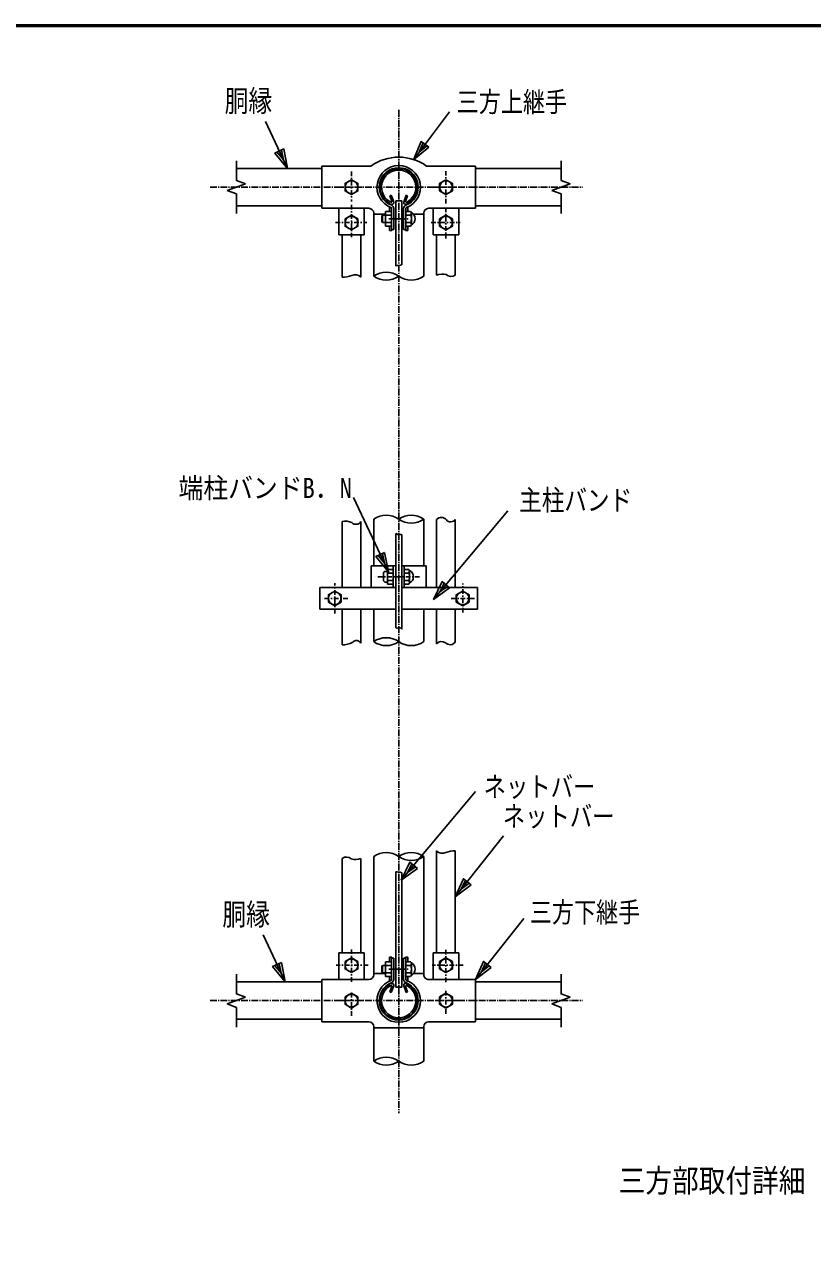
# Model space of a CAD drawing. Units: millimetres, scale not verified. Extents: x -4425 to 4425, y -3150 to 3150.
# Drawn here: x 1198 to 2912, y 226 to 2925 of the extents above; entities that cross this region are included whole.
import ezdxf
from ezdxf.enums import TextEntityAlignment as Align

# ---------------------------------------------------------------- set-up
doc = ezdxf.new("R2010")
doc.units = ezdxf.units.MM
doc.header["$LTSCALE"] = 20
doc.linetypes.add('USER1', pattern=[1.01, 0.5, -0.25, 0.01, -0.25])
doc.linetypes.add('USER2', pattern=[1.125, 0.75, -0.125, 0.125, -0.125])
for name, color, linetype, lineweight in [('0-1_1', 7, 'Continuous', 25), ('0-2_0', 7, 'Continuous', 25), ('0-3_CENTLN-L', 2, 'USER2', 25), ('0-7_WAKU', 7, 'Continuous', 25)]:
    doc.layers.add(name, color=color, linetype=linetype, lineweight=lineweight)
doc.styles.add('ＭＳ ゴシック', font='')
doc.styles.get('ＭＳ ゴシック').set_extended_font_data('MS Gothic')

# ---------------------------------------------------------------- blocks, each defined once
blk = doc.blocks.new('C11')
at = {"layer": '0-1_1', "color": 4}
blk.add_line((9441.3, 7557.39), (9376.87, 7694.22), dxfattribs=at)
blk.add_lwpolyline([(9430.11, 7614.02), (9441.3, 7557.39), (9404.77, 7602.09)], close=True, dxfattribs=at)
blk.add_lwpolyline([(9423.77, 7611.03), (9429.37, 7582.72), (9411.11, 7605.07)], dxfattribs=at)
blk = doc.blocks.new('C12')
at = {"layer": '0-1_1', "color": 4}
blk.add_line((9434.63, 6391.67), (9370.2, 6528.5), dxfattribs=at)
blk.add_lwpolyline([(9423.44, 6448.3), (9434.63, 6391.67), (9398.11, 6436.37)], close=True, dxfattribs=at)
blk.add_lwpolyline([(9417.11, 6445.32), (9422.7, 6417.01), (9404.44, 6439.36)], dxfattribs=at)
blk = doc.blocks.new('C13')
at = {"layer": '0-1_1', "color": 4}
blk.add_line((9806.99, 7582.85), (9911.2, 7721.64), dxfattribs=at)
blk.add_lwpolyline([(9851.81, 7619.22), (9806.99, 7582.85), (9829.42, 7636.03)], close=True, dxfattribs=at)
blk.add_lwpolyline([(9846.21, 7623.43), (9823.8, 7605.24), (9835.02, 7631.83)], dxfattribs=at)
blk = doc.blocks.new('C14')
at = {"layer": '0-1_1', "color": 4}
blk.add_line((9865.15, 6935.98), (10081.02, 7193.09), dxfattribs=at)
blk.add_lwpolyline([(9911.88, 6969.86), (9865.15, 6935.98), (9890.44, 6987.87)], close=True, dxfattribs=at)
blk.add_lwpolyline([(9906.52, 6974.37), (9883.15, 6957.42), (9895.8, 6983.37)], dxfattribs=at)
blk = doc.blocks.new('C15')
at = {"layer": '0-1_1', "color": 4}
blk.add_line((9928.44, 6638.88), (10068.65, 6816.03), dxfattribs=at)
blk.add_lwpolyline([(9974.17, 6674.11), (9928.44, 6638.88), (9952.22, 6691.48)], close=True, dxfattribs=at)
blk.add_lwpolyline([(9968.68, 6678.45), (9945.82, 6660.84), (9957.71, 6687.14)], dxfattribs=at)
blk = doc.blocks.new('C16')
at = {"layer": '0-1_1', "color": 4}
blk.add_line((9987.01, 6398.82), (10127.22, 6575.96), dxfattribs=at)
blk.add_lwpolyline([(10032.74, 6434.04), (9987.01, 6398.82), (10010.79, 6451.42)], close=True, dxfattribs=at)
blk.add_lwpolyline([(10027.25, 6438.38), (10004.39, 6420.77), (10016.28, 6447.07)], dxfattribs=at)

msp = doc.modelspace()

# ---------------------------------------------------------------- linework, layer by layer
at = {"layer": '0-1_1', "color": 4}
for p, q in [((1658.37, 2586.01), (1658.37, 2628.86)), ((2365.51, 2586.01), (2365.51, 2628.86)), ((1638.23, 2564.02), (1678.51, 2578.68)), ((1678.51, 2578.68), (1658.37, 2586.01)), ((2345.38, 2564.02), (2385.65, 2578.68)), ((2385.65, 2578.68), (2365.51, 2586.01)), ((1989.69, 1732.83), (1913.39, 1894.9)), ((1678.51, 806.02), (1638.23, 791.37)), ((1638.23, 791.37), (1658.37, 784.04)), ((1658.37, 784.04), (1658.37, 741.18)), ((2385.65, 806.02), (2345.38, 791.37)), ((2345.38, 791.37), (2365.51, 784.04)), ((2365.51, 784.04), (2365.51, 741.18))]:
    msp.add_line(p, q, dxfattribs=at)
at = {"layer": '0-1_1'}
for p, q in [((1658.37, 2612.06), (1844.8, 2612.06)), ((1844.8, 2617.42), (1844.8, 2525.28)), ((1844.8, 2617.42), (1951.29, 2617.42)), ((2072.59, 2617.42), (2179.08, 2617.42)), ((2179.08, 2617.42), (2179.08, 2525.28)), ((2179.08, 2612.06), (2365.51, 2612.06)), ((1995.82, 2553.68), (1992.6, 2552.51)), ((1997.74, 2538.39), (1992.6, 2552.51)), ((2001.12, 2539.1), (1995.82, 2553.68)), ((2005.51, 2541.86), (2005.51, 2400.26)), ((2005.51, 2541.86), (2018.37, 2541.86)), ((2018.37, 2541.86), (2018.37, 2402.14)), ((2022.76, 2539.1), (2028.07, 2553.68)), ((2026.15, 2538.39), (2031.29, 2552.51)), ((2028.07, 2553.68), (2031.29, 2552.51)), ((1658.37, 2530.63), (1844.8, 2530.63)), ((1844.8, 2525.28), (1946.8, 2525.28)), ((1881.23, 2467.42), (1881.23, 2525.28)), ((1936.94, 2467.42), (1936.94, 2525.28)), ((1957.51, 2377.42), (1957.51, 2514.56)), ((1983.39, 2512.42), (1957.51, 2512.42)), ((1976.96, 2510.58), (1974.82, 2508.43)), ((1996.25, 2510.58), (1976.96, 2510.58)), ((1976.96, 2510.05), (1976.96, 2495.05)), ((1983.39, 2518.62), (1996.25, 2518.62)), ((1983.39, 2518.62), (1983.39, 2486.48)), ((2037.78, 2518.62), (2027.64, 2518.62)), ((2038.13, 2510.58), (2027.64, 2510.58)), ((2039.42, 2515.77), (2037.78, 2518.62)), ((2039.42, 2489.33), (2039.42, 2515.77)), ((2066.37, 2512.42), (2044.21, 2512.42)), ((2066.37, 2377.42), (2066.37, 2514.56)), ((2077.08, 2525.28), (2179.08, 2525.28)), ((2086.94, 2525.28), (2086.94, 2467.42)), ((2142.66, 2525.28), (2142.66, 2467.42)), ((2179.08, 2530.63), (2365.51, 2530.63)), ((1974.82, 2508.43), (1974.82, 2496.66)), ((1974.82, 2496.66), (1976.96, 2494.52)), ((1996.25, 2494.52), (1976.96, 2494.52)), ((1983.39, 2486.48), (1996.25, 2486.48)), ((2027.64, 2494.51), (2038.13, 2494.51)), ((1881.23, 2467.42), (1936.94, 2467.42)), ((1888.73, 2467.42), (1888.73, 2375.51)), ((1929.44, 2467.42), (1929.44, 2375.51)), ((2086.94, 2467.42), (2142.66, 2467.42)), ((2094.44, 2467.42), (2094.44, 2379.79)), ((2135.16, 2467.42), (2135.16, 2379.79)), ((1888.73, 1842.61), (1888.73, 1698.81)), ((1929.44, 1842.61), (1929.44, 1698.81)), ((1957.51, 1847.74), (1957.51, 1745.96)), ((2066.37, 1847.74), (2066.37, 1745.96)), ((2094.44, 1846.9), (2094.44, 1698.81)), ((2135.16, 1846.9), (2135.16, 1698.81)), ((2005.51, 1816.74), (2005.52, 1612.49)), ((2018.37, 1813.96), (2018.37, 1608.32)), ((1978.73, 1729.88), (1978.73, 1714.88)), ((1987.3, 1734.17), (1983.01, 1734.17)), ((1987.3, 1738.46), (2000.16, 1738.46)), ((1987.3, 1738.46), (1987.3, 1706.31)), ((2000.16, 1730.41), (1987.46, 1730.41)), ((2000.16, 1745.96), (2000.16, 1698.81)), ((2018.37, 1745.96), (2071.73, 1745.96)), ((2023.73, 1745.96), (2023.73, 1698.81)), ((2033.87, 1738.46), (2023.73, 1738.46)), ((2034.22, 1730.42), (2023.73, 1730.42)), ((2035.51, 1735.61), (2033.87, 1738.46)), ((2035.51, 1709.16), (2035.51, 1735.61)), ((2071.73, 1745.96), (2071.73, 1698.81)), ((1987.3, 1710.6), (1983.01, 1710.6)), ((1987.3, 1706.31), (2000.16, 1706.31)), ((2000.16, 1714.35), (1987.46, 1714.35)), ((2023.73, 1714.35), (2034.22, 1714.35)), ((1840.51, 1698.81), (2005.52, 1698.81)), ((1840.51, 1698.81), (1840.51, 1651.67)), ((2071.73, 1698.81), (2018.37, 1698.81)), ((2018.37, 1698.81), (2183.37, 1698.81)), ((2183.37, 1698.81), (2183.37, 1651.67)), ((1840.51, 1651.67), (2005.52, 1651.67)), ((1888.73, 1651.67), (1888.73, 1574.23)), ((1929.44, 1651.67), (1929.44, 1577.38)), ((1957.51, 1651.67), (1957.51, 1580.96)), ((2018.37, 1651.67), (2183.37, 1651.67)), ((2066.37, 1651.67), (2066.37, 1580.96)), ((2094.44, 1651.67), (2094.44, 1576.12)), ((2135.16, 1651.67), (2135.16, 1580.53)), ((1888.73, 902.62), (1888.73, 1108.44)), ((1929.44, 902.62), (1929.44, 1108.44)), ((1957.51, 1112.62), (1957.51, 855.48)), ((2066.37, 1112.62), (2066.37, 855.48)), ((2094.44, 902.62), (2094.44, 1124.82)), ((2135.16, 902.62), (2135.16, 1124.82)), ((2005.51, 1079.36), (2005.51, 828.18)), ((2018.37, 1077.48), (2018.37, 828.18)), ((1936.94, 902.62), (1881.23, 902.62)), ((1881.23, 844.77), (1881.23, 902.62)), ((1936.94, 844.77), (1936.94, 902.62)), ((2142.66, 902.62), (2086.94, 902.62)), ((2086.94, 902.62), (2086.94, 844.77)), ((2142.66, 902.62), (2142.66, 844.77)), ((1974.82, 873.38), (1976.96, 875.52)), ((1974.82, 861.61), (1974.82, 873.38)), ((1996.25, 875.53), (1976.96, 875.53)), ((1976.96, 860), (1976.96, 875)), ((1983.39, 883.57), (1996.25, 883.57)), ((1983.39, 851.42), (1983.39, 883.57)), ((2027.64, 875.53), (2038.13, 875.53)), ((2039.42, 880.72), (2039.42, 854.27)), ((1844.8, 839.41), (1658.37, 839.41)), ((1844.8, 752.62), (1844.8, 844.77)), ((1946.8, 844.77), (1844.8, 844.77)), ((1957.51, 857.62), (1983.39, 857.62)), ((1976.96, 859.47), (1974.82, 861.61)), ((1996.25, 859.47), (1976.96, 859.47)), ((1983.39, 851.42), (1996.25, 851.42)), ((2038.13, 859.46), (2027.64, 859.46)), ((2037.78, 851.42), (2027.64, 851.42)), ((2039.42, 854.27), (2037.78, 851.42)), ((2044.21, 857.62), (2066.37, 857.62)), ((2179.08, 844.77), (2077.08, 844.77)), ((2179.08, 752.62), (2179.08, 844.77)), ((2365.51, 839.41), (2179.08, 839.41)), ((1997.74, 831.66), (1992.6, 817.54)), ((1995.82, 816.37), (1992.6, 817.54)), ((2001.12, 830.95), (1995.82, 816.37)), ((2005.51, 828.18), (2018.37, 828.18)), ((2022.76, 830.95), (2028.07, 816.37)), ((2026.15, 831.66), (2031.29, 817.54)), ((2028.07, 816.37), (2031.29, 817.54)), ((1844.8, 757.98), (1658.37, 757.98)), ((2365.51, 757.98), (2179.08, 757.98)), ((1946.8, 752.62), (1844.8, 752.62)), ((1957.51, 666.91), (1957.51, 741.91)), ((1957.51, 739.77), (2066.37, 739.77)), ((2066.37, 666.91), (2066.37, 741.91)), ((2179.08, 752.62), (2077.08, 752.62))]:
    msp.add_line(p, q, dxfattribs=at)
at = {"layer": '0-1_1', "color": 4, "linetype": 'USER1'}
for p, q in [((1909.08, 2605.41), (1909.08, 2539.87)), ((2114.8, 2606.44), (2114.8, 2534.35)), ((1882.07, 2571.35), (1934.68, 2571.35)), ((2087.12, 2571.35), (2141.51, 2571.35)), ((1909.08, 2532.63), (1909.08, 2457.44)), ((2114.8, 2526.76), (2114.8, 2459.51)), ((1874.56, 2494.21), (1942.19, 2494.21)), ((2082.83, 2494.21), (2145.45, 2494.21)), ((1872.66, 1642.55), (1872.66, 1708.07)), ((2057.49, 1722.38), (1960.3, 1722.38)), ((2151.23, 1644.75), (2151.23, 1707.34)), ((1900.78, 1675.24), (1843.44, 1675.24)), ((2176.86, 1675.24), (2123.31, 1675.24)), ((1909.08, 839.71), (1909.08, 911.45)), ((2114.8, 838.97), (2114.8, 909.25)), ((1945.21, 875.84), (1875.72, 875.84)), ((2152.55, 875.84), (2084.58, 875.84)), ((1909.08, 765.4), (1909.08, 824.7)), ((2114.8, 769.8), (2114.8, 825.43)), ((1934.2, 798.7), (1881.03, 798.7)), ((2143.44, 798.7), (2087.99, 798.7))]:
    msp.add_line(p, q, dxfattribs=at)
at = {"layer": '0-1_1', "color": 4}
for points in [[(1638.23, 2564.02), (1658.37, 2556.69), (1658.37, 2513.83)], [(2345.38, 2564.02), (2365.51, 2556.69), (2365.51, 2513.83)], [(1976.55, 1773.07), (1980.75, 1751.83), (1967.05, 1768.6)], [(1678.51, 806.02), (1658.37, 813.35), (1658.37, 856.21)], [(2385.65, 806.02), (2365.51, 813.35), (2365.51, 856.21)]]:
    msp.add_lwpolyline(points, dxfattribs=at)
at = {"layer": '0-1_1'}
for points in [[(1909.08, 2587.43), (1895.16, 2579.39), (1895.16, 2563.31), (1909.08, 2555.27), (1923.01, 2563.31), (1923.01, 2579.39)], [(2114.8, 2587.43), (2100.87, 2579.39), (2100.87, 2563.31), (2114.8, 2555.27), (2128.73, 2563.31), (2128.73, 2579.39)], [(1909.08, 2510.29), (1895.16, 2502.25), (1895.16, 2486.16), (1909.08, 2478.12), (1923.01, 2486.16), (1923.01, 2502.25)], [(2114.8, 2510.29), (2100.87, 2502.25), (2100.87, 2486.16), (2114.8, 2478.12), (2128.73, 2486.16), (2128.73, 2502.25)], [(1872.66, 1659.16), (1886.58, 1667.2), (1886.58, 1683.28), (1872.66, 1691.33), (1858.73, 1683.28), (1858.73, 1667.2)], [(2151.23, 1659.16), (2165.16, 1667.2), (2165.16, 1683.28), (2151.23, 1691.33), (2137.3, 1683.28), (2137.3, 1667.2)], [(1909.08, 859.75), (1923.01, 867.8), (1923.01, 883.88), (1909.08, 891.92), (1895.16, 883.88), (1895.16, 867.8)], [(2114.8, 859.75), (2128.73, 867.8), (2128.73, 883.88), (2114.8, 891.92), (2100.87, 883.88), (2100.87, 867.8)], [(1909.08, 782.61), (1923.01, 790.65), (1923.01, 806.74), (1909.08, 814.78), (1895.16, 806.74), (1895.16, 790.65)], [(2114.8, 782.61), (2128.73, 790.65), (2128.73, 806.74), (2114.8, 814.78), (2100.87, 806.74), (2100.87, 790.65)]]:
    msp.add_lwpolyline(points, close=True, dxfattribs=at)
for points in [[(2027.64, 2486.48), (2037.78, 2486.48), (2039.42, 2489.33)], [(2005.51, 1698.81), (1952.16, 1698.81), (1952.16, 1745.96), (2005.51, 1745.96)], [(2023.73, 1706.31), (2033.87, 1706.31), (2035.51, 1709.16)], [(2027.64, 883.57), (2037.78, 883.57), (2039.42, 880.72)]]:
    msp.add_lwpolyline(points, dxfattribs=at)
at = {"layer": '0-1_1', "color": 4}
msp.add_lwpolyline([(1981.3, 1775.31), (1989.69, 1732.83), (1962.3, 1766.36)], close=True, dxfattribs=at)
at = {"layer": '0-1_1'}
for centre in [(1909.08, 2571.35), (2114.8, 2571.35), (1909.08, 2494.21), (2114.8, 2494.21), (1872.66, 1675.24), (2151.23, 1675.24), (1909.08, 875.84), (2114.8, 875.84), (1909.08, 798.69), (2114.8, 798.69)]:
    msp.add_circle(centre, 13.93, dxfattribs=at)
for centre, radius, start, end in [((2011.94, 2531.71), 105, 54.71885, 125.28128), ((2011.94, 2571.35), 40.71, 296.23575, 242.80084), ((2011.94, 2571.35), 37.29, 294.33505, 245.82556), ((1996.94, 2538.19), 4.29, 245.55103, 10.6546), ((2026.94, 2538.17), 4.29, 169.34531, 287.95502), ((1946.8, 2514.56), 10.71, 0, 90), ((2013.96, 2519.34), 25.71, 340.09047, 352.02042), ((2013.71, 2502.55), 25.71, 341.79012, 18.20988), ((2033.23, 2502.55), 14.76, 294.79445, 65.20555), ((2077.08, 2514.56), 10.71, 90, 179.99992), ((2013.96, 2485.76), 25.71, 7.97958, 19.90953), ((1983.01, 1729.88), 4.29, 90, 180), ((2010.05, 1739.18), 25.71, 340.09047, 352.02042), ((2009.8, 1722.38), 25.71, 341.79012, 18.20988), ((2029.32, 1722.38), 14.76, 294.79445, 65.20555), ((1983.01, 1714.88), 4.29, 180, 270), ((2010.05, 1705.59), 25.71, 7.97958, 19.90953), ((2013.96, 884.29), 25.71, 340.09047, 352.02042), ((2013.71, 867.5), 25.71, 341.79012, 18.20988), ((2033.23, 867.5), 14.76, 294.79445, 65.20555), ((1946.8, 855.48), 10.71, 270, 0), ((2013.96, 850.7), 25.71, 7.97958, 19.90953), ((2077.08, 855.48), 10.71, 179.99992, 270), ((2011.94, 798.69), 40.71, 117.19916, 63.76425), ((2011.94, 798.69), 37.29, 114.17444, 65.66495), ((1996.94, 831.85), 4.29, 349.3454, 114.44897), ((2026.94, 831.87), 4.29, 72.04498, 190.65469), ((1946.8, 741.91), 10.71, 0, 90), ((2077.08, 741.91), 10.71, 90, 179.99992)]:
    msp.add_arc(centre, radius, start, end, dxfattribs=at)
at = {"layer": '0-1_1', "color": 4}
for centre, radius, start, end in [((2005.13, 2447.74), 47.48, 270.46069, 286.18905), ((1891.65, 2422.04), 46.63, 266.40433, 292.51282), ((1916.74, 2361.52), 18.89, 47.77401, 112.5283), ((1984.73, 2338.5), 47.49, 55.03597, 124.96473), ((1984.73, 2416.34), 47.49, 235.03528, 304.96435), ((2039.15, 2416.34), 47.49, 235.03604, 304.96481), ((2106.68, 2344.26), 37.58, 76.84252, 108.99897), ((2125.79, 2391.58), 15.05, 225.44725, 308.45767), ((1896.21, 1814.93), 28.68, 62.15757, 105.12089), ((1918.6, 1849.27), 12.72, 224.93881, 328.44345), ((1984.73, 1808.82), 47.49, 55.03597, 124.96473), ((2039.15, 1808.82), 47.49, 55.03519, 124.96473), ((2039.15, 1886.66), 47.49, 235.03604, 304.96481), ((2104.85, 1837.66), 13.92, 38.6186, 138.4232), ((2125.22, 1854.65), 12.6, 221.17502, 322.06772), ((2011.19, 1822.22), 7.89, 223.96057, 272.47491), ((2014.45, 1805.09), 9.69, 66.12931, 107.49383), ((2009.64, 1614.26), 4.49, 203.1648, 300.64392), ((2014.27, 1606.64), 4.43, 22.22168, 121.93508), ((1891.09, 1615.48), 41.31, 266.71991, 300.14752), ((1919.88, 1572.93), 10.54, 24.96084, 139.69595), ((1984.73, 1542.04), 47.49, 55.03597, 124.96473), ((1984.73, 1619.87), 47.49, 235.03528, 304.96435), ((2039.15, 1619.87), 47.49, 235.03604, 304.96481), ((2105.56, 1566.57), 14.66, 55.19426, 139.33984), ((2123.8, 1587.72), 13.44, 222.71982, 327.64319), ((1898.09, 1096.65), 15.05, 45.44718, 128.45758), ((1917.21, 1143.98), 37.58, 256.84259, 288.99902), ((1984.73, 1073.71), 47.49, 55.03597, 124.96473), ((2039.15, 1073.71), 47.49, 55.03519, 124.96473), ((2039.15, 1151.54), 47.49, 235.03604, 304.96481), ((2107.14, 1138.81), 18.89, 227.77408, 292.52838), ((2132.23, 1078.28), 46.63, 86.40426, 112.51272), ((2005.13, 1031.88), 47.48, 73.81095, 89.53931), ((1984.73, 627.99), 47.49, 55.03597, 124.96473), ((1984.73, 705.83), 47.49, 235.03528, 304.96435), ((2039.15, 705.83), 47.49, 235.03604, 304.96481)]:
    msp.add_arc(centre, radius, start, end, dxfattribs=at)
at = {"layer": '0-2_0', "color": 2}
for p, q in [((1991.95, 2528.48), (1991.95, 2518.62)), ((2031.94, 2528.48), (2031.94, 2518.62)), ((1991.95, 2486.48), (1991.95, 2476.75)), ((2031.94, 2486.48), (2031.94, 2476.75)), ((1991.95, 2476.75), (1996.89, 2476.75)), ((1996.89, 2478.9), (1996.89, 2476.75)), ((2026.99, 2478.9), (2026.99, 2476.75)), ((2026.99, 2476.75), (2031.94, 2476.75)), ((1991.95, 893.3), (1996.89, 893.3)), ((1991.95, 883.57), (1991.95, 893.3)), ((1996.89, 891.15), (1996.89, 893.3)), ((2026.99, 893.3), (2031.94, 893.3)), ((2026.99, 891.15), (2026.99, 893.3)), ((2031.94, 883.57), (2031.94, 893.3)), ((1991.95, 841.56), (1991.95, 851.42)), ((2031.94, 841.56), (2031.94, 851.42)), ((1991.95, 755.7), (1991.95, 755.83)), ((2031.94, 755.7), (2031.94, 755.83))]:
    msp.add_line(p, q, dxfattribs=at)
at = {"layer": '0-2_0'}
for p, q in [((1996.25, 2478.9), (1996.25, 2525.23)), ((2001.19, 2478.9), (2001.19, 2525.23)), ((2022.69, 2478.9), (2022.69, 2525.23)), ((2027.64, 2478.9), (2027.64, 2525.23)), ((1996.25, 2478.9), (2001.19, 2478.9)), ((2022.69, 2478.9), (2027.64, 2478.9)), ((1996.25, 891.15), (2001.19, 891.15)), ((1996.25, 891.15), (1996.25, 844.81)), ((2001.19, 891.15), (2001.19, 844.81)), ((2022.69, 891.15), (2022.69, 844.81)), ((2022.69, 891.15), (2027.64, 891.15)), ((2027.64, 891.15), (2027.64, 844.81))]:
    msp.add_line(p, q, dxfattribs=at)
at = {"layer": '0-2_0', "color": 4, "linetype": 'USER2'}
for p, q in [((1990.24, 2502.55), (2034.78, 2502.55)), ((1990.24, 867.5), (2034.78, 867.5))]:
    msp.add_line(p, q, dxfattribs=at)
at = {"layer": '0-2_0'}
for centre, radius, start, end in [((2011.94, 2571.35), 47.3, 291.15361, 248.84639), ((2011.94, 2571.35), 42.35, 291.15361, 248.84639), ((1994.1, 2525.23), 2.15, 0, 68.84639), ((1994.1, 2525.23), 7.09, 0, 68.84639), ((2029.79, 2525.23), 7.09, 111.15361, 180), ((2029.79, 2525.23), 2.15, 111.15361, 180), ((2011.94, 798.7), 47.3, 111.15361, 68.84639), ((2011.94, 798.7), 42.35, 111.15361, 68.84639), ((1994.1, 844.81), 2.15, 291.15361, 0), ((1994.1, 844.81), 7.09, 291.15361, 0), ((2029.79, 844.81), 7.09, 180, 248.84639), ((2029.79, 844.81), 2.15, 180, 248.84639)]:
    msp.add_arc(centre, radius, start, end, dxfattribs=at)
at = {"layer": '0-3_CENTLN-L'}
for p, q in [((2011.94, 2739.76), (2011.94, 553.29)), ((1601.04, 2571.35), (2412.5, 2571.35)), ((1601.04, 798.7), (2412.5, 798.7))]:
    msp.add_line(p, q, dxfattribs=at)
at = {"layer": '0-7_WAKU'}
msp.add_line((-4047.88, 2923.24), (4198.12, 2923.24), dxfattribs=at)
msp.add_lwpolyline([(-4049.88, 2925.24), (4200.12, 2925.24), (4200.12, -2924.76), (-4049.88, -2924.76)], close=True, dxfattribs=at)
msp.add_lwpolyline([(-4045.88, -2920.76), (-4045.88, 2921.24), (4196.12, 2921.24)], dxfattribs=at)

# ---------------------------------------------------------------- block references
at = {"layer": '0-2_0', "xscale": 0.75, "yscale": 0.75}
for name, p in [('C13', (-5311.17, -3055.98)), ('C11', (-5311.17, -3055.98)), ('C14', (-5311.17, -3528.87)), ('C14', (-5381.42, -4140.46)), ('C15', (-5311.17, -3954.35)), ('C16', (-5311.17, -3954.35)), ('C12', (-5311.17, -3954.35))]:
    msp.add_blockref(name, p, dxfattribs=at)

# ---------------------------------------------------------------- texts
at = {"layer": '0-1_1', "color": 4, "style": 'ＭＳ ゴシック'}
for s, height, width, p in [('胴縁', 47.36, 0.8, (1632.95, 2721.51)), ('三方上継手', 44.05, 0.8, (2138.25, 2721.95)), ('端柱バンドB．N', 43.98, 0.9, (1532.45, 1880.61)), ('主柱バンド', 45.1, 0.8, (2274.22, 1853.17)), ('ネットバー', 44.57, 0.8, (2196.84, 1229.33)), ('ネットバー', 44.57, 0.8, (2238.61, 1164.82)), ('胴縁', 47.36, 0.8, (1627.95, 948.85)), ('三方下継手', 44.05, 0.8, (2297.42, 956.11)), ('三方部取付詳細', 50.09, 0.85, (2491.02, 366.39))]:
    msp.add_text(s, height=height, dxfattribs=dict(at, width=width)).set_placement(p, align=Align.BOTTOM_LEFT)

doc.saveas('drawing.dxf')
